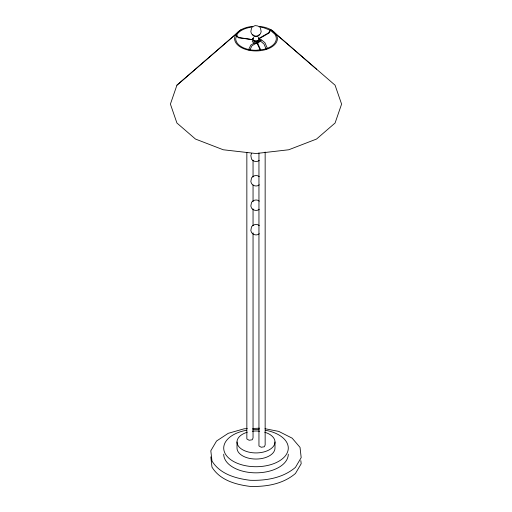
<?xml version="1.0" encoding="UTF-8"?>
<svg xmlns="http://www.w3.org/2000/svg" width="512" height="512" viewBox="0 0 512 512"><rect width="100%" height="100%" fill="white"/><g stroke="black" fill="none" stroke-linecap="round" stroke-linejoin="round"><path stroke-width="0.77" d="M251.526 28L250.835 31.674L251.526 33.754L252.723 34.95M251.526 153.421L250.835 155.501L251.526 159.174C253.299 161.6 256.902 162.458 259.277 160.371M236.23 33.862L176.922 85.197L170.406 104.109L176.922 123.021L195.475 139.053L223.245 149.766L256 153.53L288.755 149.766L316.525 139.053L335.078 123.021L341.594 104.109L335.078 85.197L275.77 33.862M248.39 50.01L250.893 45.024L254.138 43.149M249.882 49.952L252.026 45.677L257.216 42.682M270.131 30.208L268.659 32.806L259.066 38.349M270.509 30.432L269.037 33.03L258.758 38.963M253.35 37.933L252.256 39.462L253.35 40.992L256 41.626L258.65 40.992L259.744 39.462L258.65 37.933M259.744 41.21L258.65 42.739L256 43.373L253.35 42.739L252.256 41.21M259.277 34.95L260.474 33.754L261.165 31.674L260.474 28M240.87 29.85L176.922 85.197M258.515 41.933L261.107 40.435L260.275 40.909L263.987 44.013L266.202 49.126M259.277 184.832C256.902 186.918 253.299 186.061 251.526 183.635L250.835 181.555L251.526 177.882C253.299 175.456 256.902 174.598 259.277 176.685M259.277 209.293C256.902 211.379 253.299 210.522 251.526 208.096L250.835 206.016L251.526 202.342C253.299 199.917 256.902 199.059 259.277 201.146M259.277 233.754C256.902 235.84 253.299 234.982 251.526 232.557L250.835 230.477L251.526 226.803C253.299 224.378 256.902 223.52 259.277 225.606M259.974 39.782L260.806 39.309L264.96 42.784L267.36 48.339M254.106 25.997L255.309 25.6L257.894 25.997M257.229 42.79L254.771 42.79M247.29 428.666L244.205 428.781L228.256 433.318L216.531 441.043L210.816 450.765L211.974 461.005C220.032 474.144 235.667 478.451 250.048 480.282C266.093 480.806 282.899 478.061 295.469 467.354L301.184 457.632L300.026 447.386L292.16 438.176L278.79 431.411L265.011 428.71M252.691 428.461L259.635 428.198M271.13 29.85L316.525 69.165M236.755 35.501L238.522 37.472L252.73 39.674L238.381 37.773L236.646 35.814M260.646 49.741L257.152 42.221L256.653 42.342L260.128 49.824M300.826 460.595L301.184 463.744L295.469 473.466C282.899 484.179 266.093 486.925 250.048 486.4C235.667 484.563 220.032 480.262 211.974 467.123L210.816 456.877M274.989 441.965L274.989 448.083A18.989 10.963 0 0 1 256 459.046A18.989 10.963 0 0 1 237.011 448.083L237.011 441.965M265.152 152.032L265.152 444.979L264.32 446.771L261.222 447.251L258.95 445.939L258.95 152.992M253.05 160.211L253.05 176.973M253.05 184.96L253.05 201.722M253.05 208.902L253.05 225.664M253.05 232.851L253.05 437.99L252.218 439.782L249.114 440.262L246.848 438.95L246.848 152.39M264.755 432.237A18.989 10.963 0 0 1 270.726 448.89A18.989 10.963 0 0 1 241.274 448.89A18.989 10.963 0 0 1 247.245 432.237M252.294 431.213A18.989 10.963 0 0 1 259.706 431.213M265.402 430.253A32.282 18.637 0 0 1 282.234 458.944A32.282 18.637 0 0 1 229.766 458.944A32.282 18.637 0 0 1 246.598 430.253M252.864 429.53A32.282 18.637 0 0 1 259.136 429.53M288.282 454.195A32.282 18.637 0 0 1 256 472.838A32.282 18.637 0 0 1 223.718 454.195M259.098 35.136A3.213 1.856 0 0 1 256 36.512A3.213 1.856 0 0 1 252.902 35.136M259.098 34.701A3.213 1.856 0 0 1 256 36.077A3.213 1.856 0 0 1 252.902 34.701M258.272 37.715A3.213 1.856 0 0 1 258.272 40.333A3.213 1.856 0 0 1 253.728 40.333A3.213 1.856 0 0 1 253.728 37.715M259.098 38.982A3.213 1.856 0 0 1 256 41.318A3.213 1.856 0 0 1 252.902 38.982M252.832 27.008A20.307 11.725 0 0 0 237.235 34.099L235.693 38.586A20.307 11.725 0 0 0 256 50.31L263.77 49.421A20.307 11.725 0 0 0 274.765 34.099L270.362 30.298L263.77 27.757A20.307 11.725 0 0 0 259.168 27.008M258.266 26.304A21.402 12.352 0 0 1 274.144 45.139A21.402 12.352 0 0 1 237.856 45.139A21.402 12.352 0 0 1 253.734 26.304"/></g></svg>
